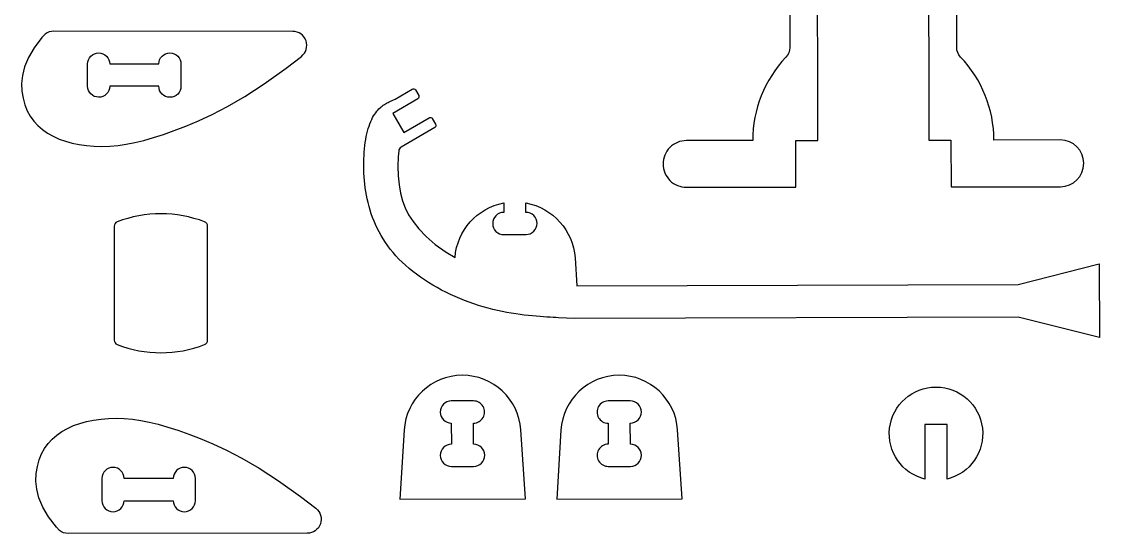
# Model space of a CAD drawing. Extents: x 814 to 835.9, y 6.8 to 21.8.
# Drawn here: x 829.56 to 835.62, y 15.26 to 18.14 of the extents above; entities that cross this region are included whole.
import ezdxf

# ---------------------------------------------------------------- set-up
doc = ezdxf.new("R2010")
doc.units = 0
doc.layers.add('EXTERNAL_CUT', color=1, linetype='CONTINUOUS')
doc.layers.add('INTERNAL_CUT', color=5, linetype='CONTINUOUS')

msp = doc.modelspace()

# ---------------------------------------------------------------- linework, layer by layer
at = {"layer": 'EXTERNAL_CUT', "flags": 128}
for points in [[(833.8743, 18.642), (833.8754, 17.9968, -0.192473), (833.8538, 17.9424, 0.192473), (833.6677, 17.4745), (833.2944, 17.4739, 0.414214), (833.1633, 17.3423, 0.414214), (833.2949, 17.2112), (833.9096, 17.2122), (833.9092, 17.4749), (834.034, 17.4752), (834.0319, 18.6423, -1)], [(834.6559, 18.6434), (834.6579, 17.4762), (834.7827, 17.4765), (834.7832, 17.2137), (835.3979, 17.2148, 1), (835.3975, 17.4775)], [(835.3975, 17.4775), (835.0242, 17.4769, 0.192473), (834.8365, 17.9441, -0.192473), (834.8147, 17.9984), (834.8136, 18.6436, 0.351629)], [(829.6884, 18.0729), (829.6702, 18.0537), (829.626, 17.9956), (829.5938, 17.9407), (829.5723, 17.8888), (829.5599, 17.8401), (829.5553, 17.7944), (829.557, 17.7518), (829.5635, 17.7122), (829.5737, 17.6757), (829.5873, 17.6421), (829.6041, 17.6115), (829.624, 17.5836), (829.6469, 17.5584), (829.6726, 17.5358), (829.7011, 17.5158), (829.7323, 17.4982), (829.7659, 17.4829), (829.8019, 17.4701), (829.8399, 17.4596), (829.8797, 17.4515), (829.9211, 17.4458), (829.9638, 17.4425), (830.0076, 17.4416), (830.0523, 17.4431), (830.0977, 17.4471), (830.1443, 17.4537), (830.1926, 17.4631), (830.2432, 17.4753), (830.2966, 17.4905), (830.3535, 17.509), (830.4143, 17.5307), (830.4796, 17.5559), (830.5502, 17.5852), (830.6277, 17.6208), (830.7139, 17.6654), (830.8107, 17.7218), (830.9198, 17.7927), (831.0431, 17.8808), (831.1289, 17.9474, 0.714484), (831.0806, 18.0885), (829.7363, 18.0892, 0.165016), (829.6884, 18.0729)], [(832.3302, 16.9455), (832.3926, 16.9457, 0.414214), (832.4548, 17.0082, 0.414214), (832.3922, 17.0705), (832.3921, 17.1238, -0.342831), (832.6682, 16.8137), (832.6787, 16.6574), (835.1605, 16.6644), (835.6165, 16.7807), (835.6176, 16.3668), (835.161, 16.4805), (832.6648, 16.4735), (832.5745, 16.4779), (832.5603, 16.4786), (832.5448, 16.4794), (832.5281, 16.4803), (832.5102, 16.4814), (832.4913, 16.4827), (832.4714, 16.4842), (832.4505, 16.4859), (832.4287, 16.488), (832.4062, 16.4903), (832.3829, 16.493), (832.359, 16.4961), (832.3345, 16.4997), (832.3094, 16.5036), (832.284, 16.508), (832.2581, 16.513), (832.2319, 16.5185), (832.2055, 16.5245), (832.1789, 16.5312), (832.1522, 16.5385), (832.1255, 16.5464), (832.0989, 16.5551), (832.0723, 16.5644), (832.0458, 16.5744), (832.0195, 16.5851), (831.9935, 16.5963), (831.9677, 16.6082), (831.9422, 16.6206), (831.9171, 16.6336), (831.8924, 16.6471), (831.8681, 16.6612), (831.8444, 16.6757), (831.8212, 16.6908), (831.7985, 16.7063), (831.7766, 16.7222), (831.7553, 16.7386), (831.7347, 16.7554), (831.7149, 16.7725), (831.696, 16.79), (831.6779, 16.8079), (831.6607, 16.8261), (831.6445, 16.8445), (831.6292, 16.8633), (831.6148, 16.8824), (831.6013, 16.9016), (831.5887, 16.9212), (831.5769, 16.9409), (831.5659, 16.9608), (831.5557, 16.9809), (831.5463, 17.0012), (831.5376, 17.0216), (831.5296, 17.0421), (831.5224, 17.0627), (831.5157, 17.0835), (831.5098, 17.1042), (831.5044, 17.1251), (831.4997, 17.1459), (831.4955, 17.1668), (831.4919, 17.1877), (831.4887, 17.2085), (831.4861, 17.2294), (831.484, 17.2501), (831.4823, 17.2707), (831.481, 17.2913), (831.4802, 17.3116), (831.4799, 17.3317), (831.4799, 17.3516), (831.4804, 17.3712), (831.4813, 17.3904), (831.4825, 17.4093), (831.4841, 17.4277), (831.4862, 17.4458), (831.4885, 17.4633), (831.4913, 17.4803), (831.4943, 17.4967), (831.4977, 17.5126), (831.5014, 17.5278), (831.5055, 17.5423), (831.5098, 17.5561), (831.5144, 17.5692), (831.5193, 17.5814), (831.5245, 17.5928), (831.5299, 17.6035), (831.5355, 17.6133), (831.5413, 17.6224), (831.5472, 17.6308), (831.5533, 17.6386), (831.5594, 17.6457), (831.5655, 17.6522), (831.5717, 17.6581), (831.5778, 17.6635), (831.5839, 17.6684), (831.5899, 17.6728), (831.5957, 17.6768), (831.6014, 17.6804), (831.6069, 17.6836), (831.6122, 17.6864), (831.6172, 17.689), (831.622, 17.6913), (831.6264, 17.6933), (831.6563, 17.7068), (831.7525, 17.7634, -0.414214), (831.7705, 17.7588), (831.7889, 17.7277, -0.414214), (831.7842, 17.7097), (831.6427, 17.6263), (831.706, 17.5188), (831.8475, 17.6021, -0.414214), (831.8655, 17.5975), (831.8839, 17.5664, -0.414214), (831.8792, 17.5484), (831.6894, 17.4366, 0.235973), (831.6766, 17.4169), (831.6727, 17.3825), (831.6713, 17.3299), (831.6735, 17.2759), (831.6787, 17.2245), (831.6867, 17.1779), (831.6978, 17.1355), (831.7125, 17.0959), (831.7317, 17.0574), (831.7569, 17.0183), (831.7896, 16.9773), (831.8314, 16.934), (831.8824, 16.8896), (831.9436, 16.8456), (831.9933, 16.817, -0.338532), (832.2673, 17.1234), (832.2674, 17.0701, 0.414214), (832.2052, 17.0075, 0.414214), (832.2678, 16.9453), (832.3302, 16.9455)], [(830.0932, 16.3267, 0.186244), (830.585, 16.3267, 0.310029), (830.6019, 16.3512), (830.6019, 16.9922, 0.310029), (830.585, 17.0167, 0.186244), (830.0932, 17.0167, 0.310029), (830.0764, 16.9922), (830.0764, 16.3512, 0.310029), (830.0932, 16.3267)], [(831.6833, 15.4568), (832.3888, 15.4588), (832.3627, 15.8476, 0.937775), (831.7072, 15.8458), (831.6833, 15.4568)], [(832.5652, 15.4568), (833.2707, 15.4588), (833.2446, 15.8476, 0.937775), (832.5892, 15.8458), (832.5652, 15.4568)], [(834.636, 15.5701, -0.886757), (834.6984, 16.0881, -0.886757), (834.7608, 15.5701), (834.7608, 15.8779), (834.636, 15.8779), (834.636, 15.5701)], [(829.7693, 15.2807), (829.7512, 15.3), (829.707, 15.358), (829.6748, 15.413), (829.6532, 15.4648), (829.6409, 15.5136), (829.6362, 15.5593), (829.6379, 15.6019), (829.6445, 15.6415), (829.6547, 15.678), (829.6683, 15.7115), (829.6851, 15.7422), (829.7049, 15.7701), (829.7278, 15.7953), (829.7536, 15.8178), (829.7821, 15.8379), (829.8132, 15.8555), (829.8469, 15.8707), (829.8828, 15.8836), (829.9209, 15.8941), (829.9607, 15.9022), (830.0021, 15.9079), (830.0448, 15.9112), (830.0886, 15.9121), (830.1333, 15.9105), (830.1787, 15.9065), (830.2252, 15.8999), (830.2735, 15.8906), (830.3241, 15.8784), (830.3776, 15.8631), (830.4344, 15.8447), (830.4952, 15.823), (830.5605, 15.7977), (830.6311, 15.7685), (830.7086, 15.7329), (830.7949, 15.6882), (830.8916, 15.6318), (831.0007, 15.5609), (831.124, 15.4728), (831.2098, 15.4063, -0.714484), (831.1616, 15.2652), (829.8173, 15.2645, -0.165016), (829.7693, 15.2807)]]:
    msp.add_lwpolyline(points, format="xyb", dxfattribs=at)
at = {"layer": 'INTERNAL_CUT', "flags": 128}
for points in [[(829.9264, 17.9052, -0.414214), (829.9889, 17.9675, -0.414214), (830.0512, 17.9051), (830.3271, 17.905, -0.414214), (830.3896, 17.9673, -0.414214), (830.4519, 17.9049), (830.4519, 17.7801, -0.414214), (830.3894, 17.7177, -0.414214), (830.3271, 17.7802), (830.0512, 17.7803, -1), (829.9264, 17.7804), (829.9264, 17.9052)], [(831.9731, 15.6415), (832.0979, 15.6419, 1), (832.0976, 15.7667), (832.0972, 15.8849, 1), (832.0969, 16.0097), (831.9721, 16.0094, 1), (831.9724, 15.8846), (831.9728, 15.7663, 1), (831.9731, 15.6415)], [(832.8551, 15.6415), (832.9799, 15.6419, 1), (832.9795, 15.7667), (832.9792, 15.8849, 1), (832.9788, 16.0097), (832.854, 16.0094, 1), (832.8544, 15.8846), (832.8547, 15.7663, 1), (832.8551, 15.6415)], [(830.0074, 15.4485, 0.414214), (830.0698, 15.3861, 0.414214), (830.1322, 15.4486), (830.4081, 15.4487, 0.414214), (830.4705, 15.3863, 0.414214), (830.5329, 15.4488), (830.5328, 15.5736, 0.414214), (830.4704, 15.6359, 0.414214), (830.408, 15.5735), (830.1321, 15.5734, 1), (830.0073, 15.5733), (830.0074, 15.4485)]]:
    msp.add_lwpolyline(points, format="xyb", dxfattribs=at)

doc.saveas('drawing.dxf')
